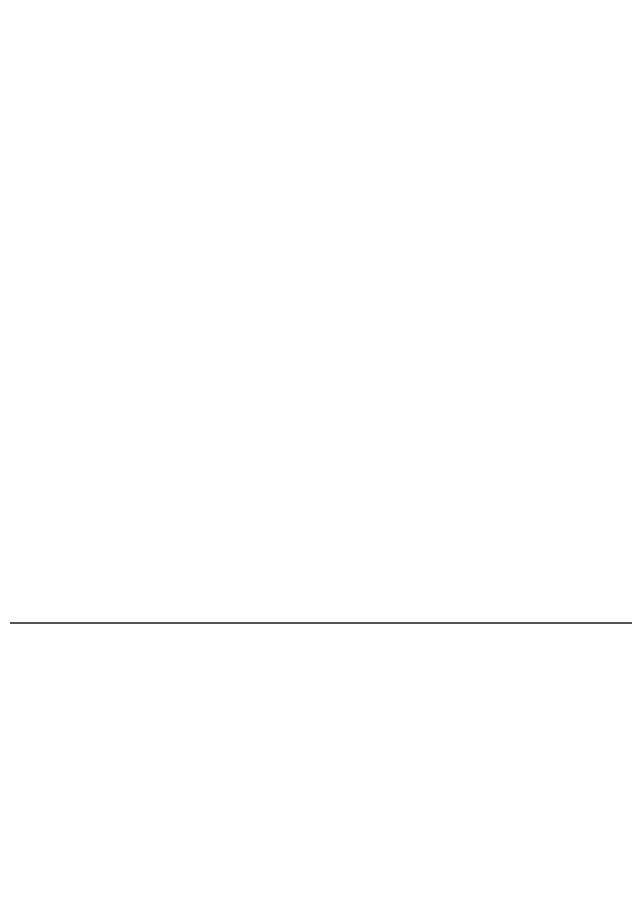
# Model space of a CAD drawing. Header units: millimetres. Extents: x -12447 to 83753, y -46415 to 46712.
# Drawn here: x 83370.64448 to 83370.66403, y 2903.15079 to 2903.17938 of the extents above; entities that cross this region are included whole.
import ezdxf

# ---------------------------------------------------------------- set-up
doc = ezdxf.new("R2010")
doc.units = ezdxf.units.MM
doc.layers.add('Линии', color=7, linetype='Continuous', lineweight=9, true_color=0x00a600)
for name, color, linetype, lineweight in [('Размеры', 7, 'Continuous', 9), ('Размеры-10', 7, 'Continuous', 9), ('Узлы', 7, 'Continuous', 18)]:
    doc.layers.add(name, color=color, linetype=linetype, lineweight=lineweight)
doc.styles.add('GOST Common_6', font='GOST_Common.ttf', dxfattribs={"width": 0.9, "height": 25})
doc.dimstyles.new('ADSK_Основной_2_5_мм_1', dxfattribs={"dimscale": 304.8, "dimtxt": 25.142875, "dimasz": 0.046391, "dimexe": 0.049213, "dimexo": 0.049213, "dimgap": 0.009843, "dimtad": 1, "dimrnd": 0.01, "dimdsep": 46, "dimtxsty": 'GOST Common_6', "dimblk1": 'OBLIQUE', "dimblk2": 'OBLIQUE', "dimsah": 1, "dimcen": 0.09, "dimdle": 0.049213, "dimazin": 2, "dimtfac": 1, "dimtdec": 4, "dimtix": 1, "dimtmove": 0, "dimatfit": 3, "dimfxl": 1, "dimtvp": 1, "dimtolj": 1, "dimtzin": 0, "dimlwd": 20, "dimlwe": 20, "dimarcsym": 2})

# ---------------------------------------------------------------- blocks, each defined once
blk = doc.blocks.new('DIMBLOCK32-Сечение по поддону')
at = {"layer": 'Размеры-10', "lineweight": 20, "transparency": 16777216}
for p, q in [((82770.629248, 2703.531446), (82770.629248, 2898.159883)), ((83370.629248, 2703.531446), (83370.629248, 2898.159883)), ((82770.629248, 2703.531446), (83370.629248, 2703.531446)), ((82770.629248, 2703.531446), (82770.629248, 2688.531446)), ((83370.629248, 2703.531446), (83370.629248, 2688.531446))]:
    blk.add_line(p, q, dxfattribs=at)
at = {"layer": 'Размеры-10', "lineweight": 40, "transparency": 16777216}
for p, q in [((82770.629248, 2703.531446), (82777.699248, 2710.601446)), ((83370.629248, 2703.531446), (83377.699248, 2710.601446)), ((82770.629248, 2703.531446), (82763.559248, 2696.461446)), ((83370.629248, 2703.531446), (83363.559248, 2696.461446))]:
    blk.add_line(p, q, dxfattribs=at)
at = {"layer": 'Размеры-10', "color": 0, "lineweight": 20, "transparency": 16777216, "insert": (83046.9779, 2739.202154), "char_height": 25, "width": 56.76323623, "attachment_point": 1, "line_spacing_factor": 1.022761, "style": 'GOST Common_6'}
blk.add_mtext('600', dxfattribs=at)
blk = doc.blocks.new('_Oblique')
at = {"color": 0, "linetype": 'ByBlock', "lineweight": -2}
blk.add_line((-0.5, -0.5), (0.5, 0.5), dxfattribs=at)
blk = doc.blocks.new('DIMBLOCK33-Сечение по поддону')
at = {"layer": 'Размеры-10', "lineweight": 20, "transparency": 16777216}
for p, q in [((83370.629248, 2703.531446), (83370.629248, 2898.159883)), ((83490.629248, 2703.531446), (83490.629248, 2898.159883)), ((83370.629248, 2703.531446), (83505.629248, 2703.531446)), ((83370.629248, 2703.531446), (83370.629248, 2688.531446)), ((83490.629248, 2703.531446), (83490.629248, 2688.531446))]:
    blk.add_line(p, q, dxfattribs=at)
at = {"layer": 'Размеры-10', "lineweight": 40, "transparency": 16777216}
for p, q in [((83370.629248, 2703.531446), (83377.699248, 2710.601446)), ((83490.629248, 2703.531446), (83497.699248, 2710.601446)), ((83370.629248, 2703.531446), (83363.559248, 2696.461446)), ((83490.629248, 2703.531446), (83483.559248, 2696.461446))]:
    blk.add_line(p, q, dxfattribs=at)
at = {"layer": 'Размеры-10', "color": 0, "lineweight": 20, "transparency": 16777216, "insert": (83409.321727, 2739.202154), "char_height": 25, "width": 51.13805066, "attachment_point": 1, "line_spacing_factor": 1.022761, "style": 'GOST Common_6'}
blk.add_mtext('120', dxfattribs=at)

msp = doc.modelspace()

# ---------------------------------------------------------------- hatches: boundary and pattern name
at = {"layer": 'Узлы', "lineweight": 9}
h = msp.add_hatch(dxfattribs=at)
h.set_pattern_fill('FP_209', color=256, style=0, pattern_type=2)
h.set_pattern_definition([(45, (81077.526, 0), (-23.57353, 23.57353), []), (45, (81093.24, 0), (-23.57353, 23.57353), [])])
h.paths.add_polyline_path([(83370.629248, 2903.159883), (83490.629248, 2903.159883), (83490.629248, 2913.159883), (83370.629248, 2913.159883), (83370.629248, 2912.666285)])
h.paths.add_polyline_path([(83482.008933, 2978.159883), (83490.629248, 2978.159883), (83490.629248, 2988.159883), (83370.629248, 2988.159883), (83371.923343, 2987.989512), (83373.129248, 2987.49001), (83374.164782, 2986.695417), (83374.959375, 2985.659883), (83375.458877, 2984.453978), (83375.629248, 2983.159883), (83375.458877, 2981.865788), (83374.959375, 2980.659883), (83374.164782, 2979.624349), (83373.129248, 2978.829756), (83371.923343, 2978.330254), (83370.629248, 2978.159883), (83443.033361, 2978.159883)])
h = msp.add_hatch(dxfattribs=at)
h.set_pattern_fill('FP_207', color=256, style=0, pattern_type=2)
h.set_pattern_definition([(135, (81077.526, 0), (-22.45064, -22.45064), []), (135, (81099.977, 0), (-22.45064, -22.45064), [39.688, -7.938, 0.33528, -7.602])])
h.paths.add_polyline_path([(82681.217138, 2812.082488), (83048.144073, 2812.082488), (83048.144073, 2903.159883), (82560.15987, 2903.159883), (82560.15987, 2812.082488), (82650.629248, 2812.082488)])
h.paths.add_polyline_path([(83561.338601, 2812.082488), (83561.338601, 2903.159883), (83077.171369, 2903.159883), (83077.171369, 2812.082488), (83548.18567, 2812.082488)])

# ---------------------------------------------------------------- linework, layer by layer
at = {"layer": 'Линии', "color": 7, "lineweight": 20}
msp.add_line((83370.629248, 2903.159883), (83490.629248, 2903.159883), dxfattribs=at)

# ---------------------------------------------------------------- dimensions: what is measured, and where the dimension line sits
at = {"layer": 'Размеры', "lineweight": 20}
for base, p1, p2, override, picture, middle in [((83370.629248, 2703.531446), (82770.629248, 2913.159883), (83370.629248, 2913.159883), {"dimpost": '<>', "dimfxl": 600}, 'DIMBLOCK32-Сечение по поддону', (83070.629248, 2719.031446)), ((83490.629248, 2703.531446), (83370.629248, 2913.159883), (83490.629248, 2913.159883), {"dimpost": '<>', "dimfxl": 120}, 'DIMBLOCK33-Сечение по поддону', (83430.629248, 2719.031446))]:
    dim = msp.add_linear_dim(base=base, p1=p1, p2=p2, dimstyle='ADSK_Основной_2_5_мм_1', override=override, dxfattribs=at)
    dim.commit()
    dim.dimension.update_dxf_attribs({"geometry": picture, "text_midpoint": middle})

doc.saveas('drawing.dxf')
